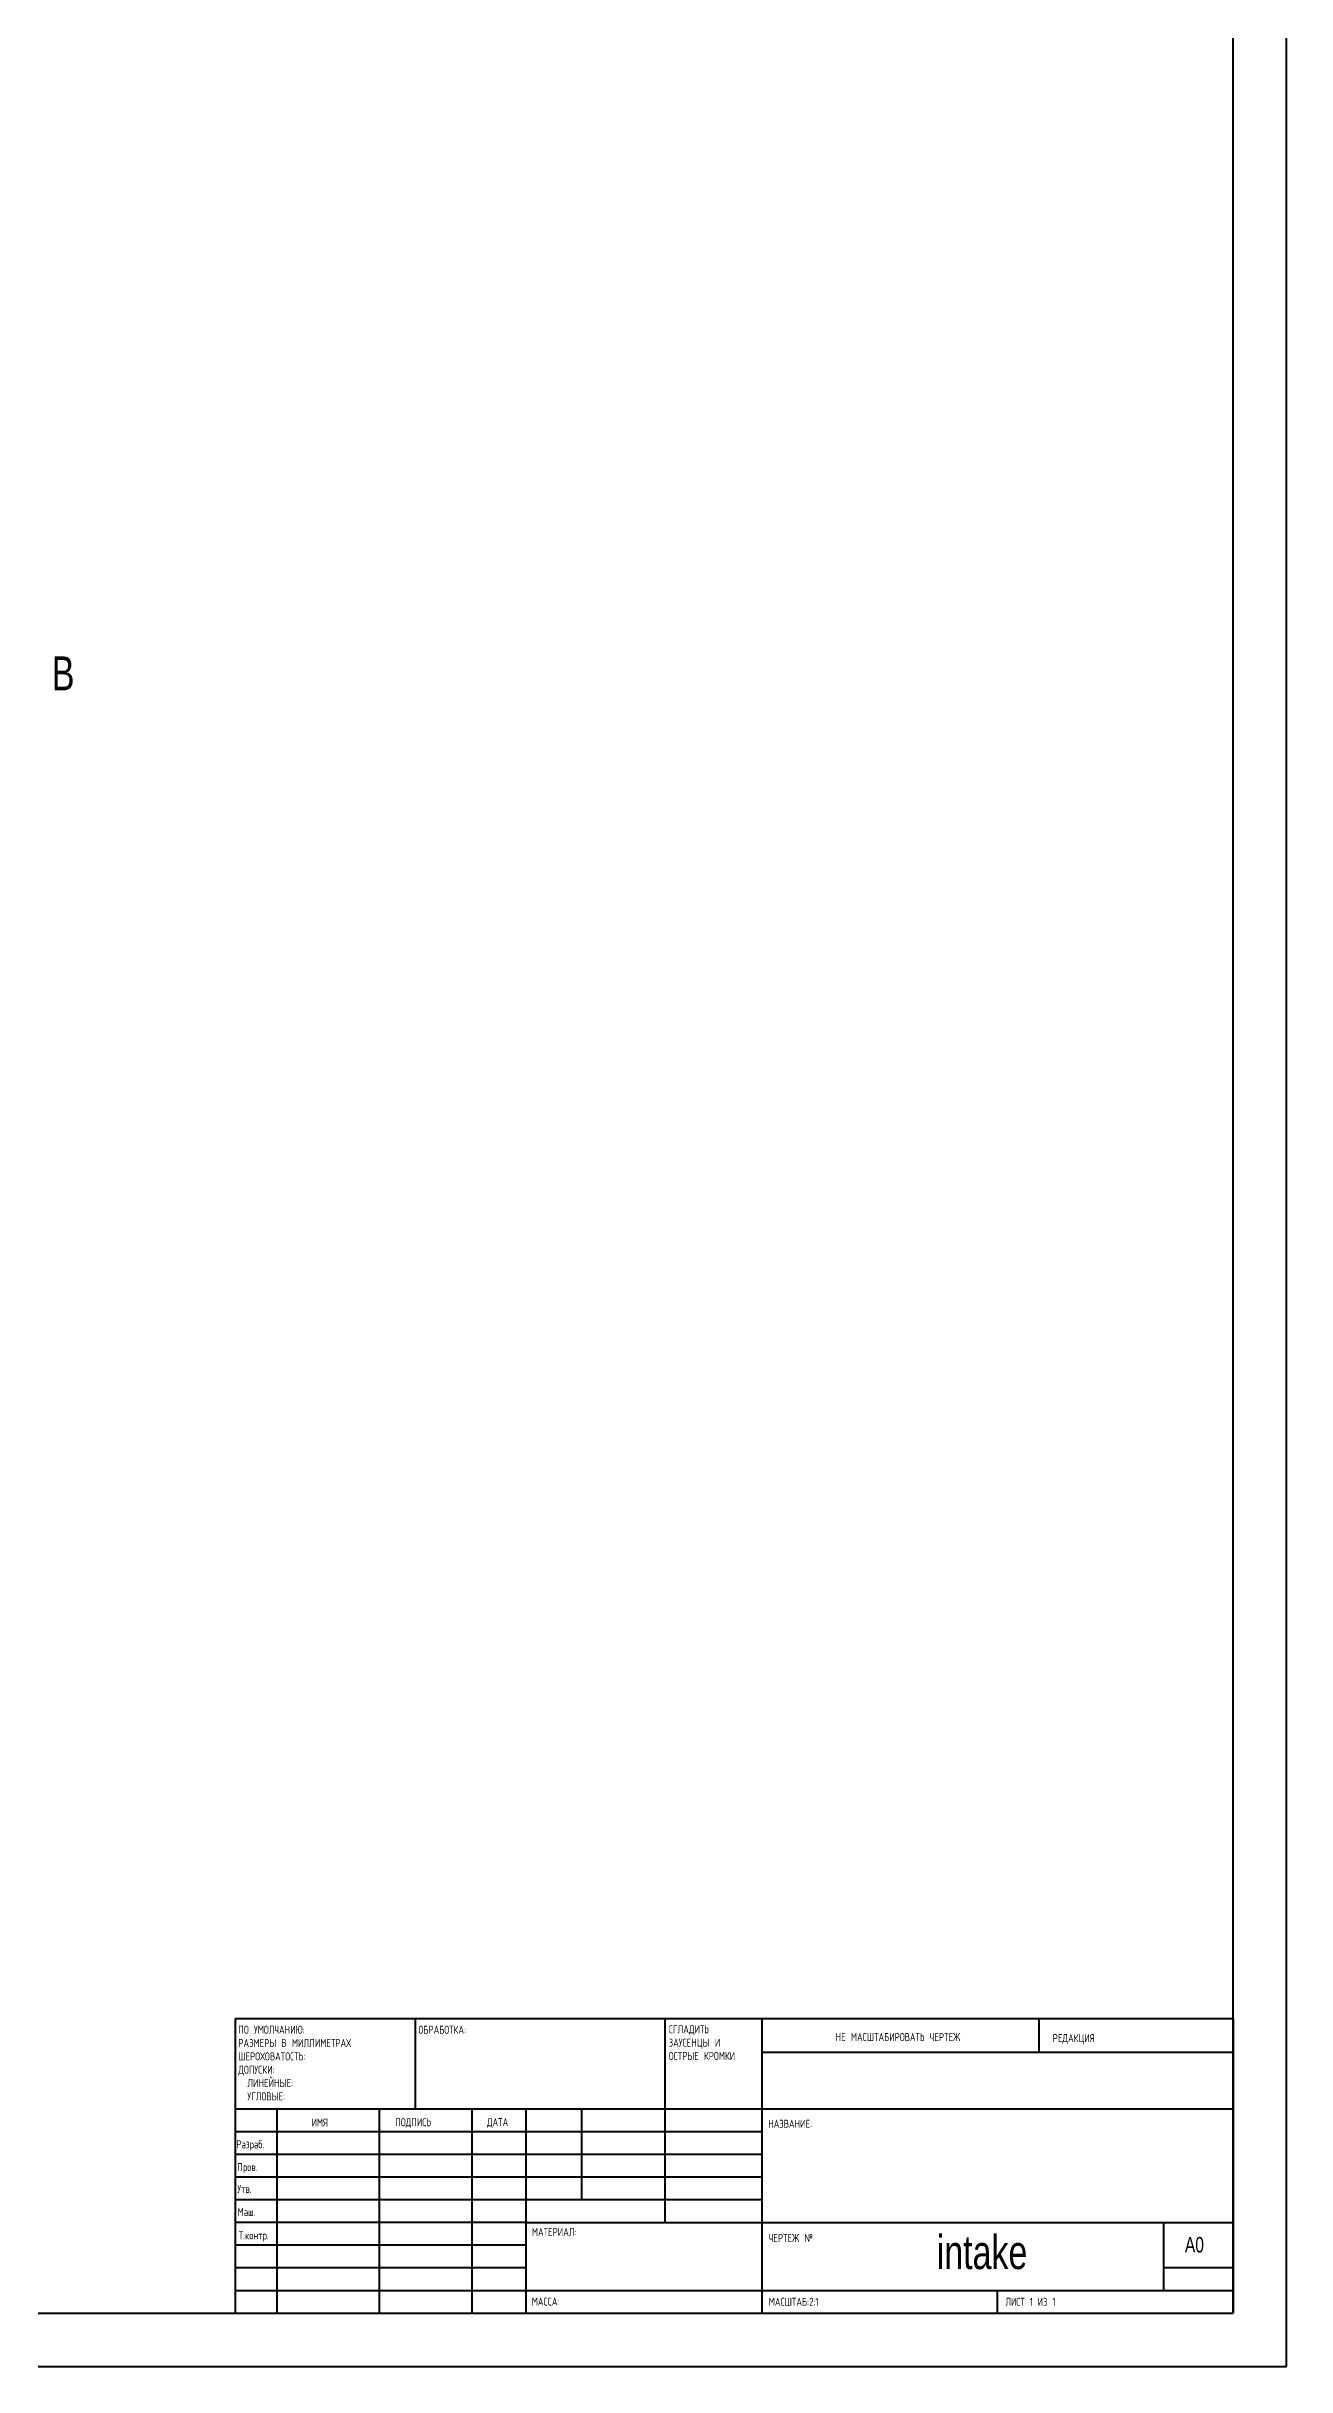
# Model space of a CAD drawing. Header units: millimetres. Extents: x 0 to 1189, y 0 to 841.
# Drawn here: x 956.5 to 1189.1, y 0.2 to 435.2 of the extents above; entities that cross this region are included whole.
import ezdxf

# ---------------------------------------------------------------- set-up
doc = ezdxf.new("R2010")
doc.units = ezdxf.units.MM
doc.styles.add('SLDTEXTSTYLE0', font='TXT', dxfattribs={"width": 0.75})
doc.styles.add('SLDTEXTSTYLE1', font='TXT', dxfattribs={"width": 0.75, "bigfont": 'bigfont'})
doc.styles.add('SLDTEXTSTYLE2', font='TXT', dxfattribs={"width": 0.681818, "bigfont": 'bigfont'})

# ---------------------------------------------------------------- blocks, each defined once
blk = doc.blocks.new('SW_NOTE_0')
at = {"color": 0, "linetype": 'Continuous', "lineweight": 0, "char_height": 1.5, "attachment_point": 1, "style": 'SLDTEXTSTYLE1'}
for s, insert in [('\\M+18452\\M+18443\\M+1844C\\M+18440\\M+18444\\M+18449\\M+18453\\M+1845D', (0, 1.93)), ('\\M+18448\\M+18440\\M+18454\\M+18452\\M+18445\\M+1844E\\M+18457\\M+1845C \\M+18449', (0, -0.57)), ('\\M+1844F\\M+18452\\M+18453\\M+18451\\M+1845C\\M+18445 \\M+1844B\\M+18451\\M+1844F\\M+1844D\\M+1844B\\M+18449', (0, -3.07))]:
    blk.add_mtext(s, dxfattribs=dict(at, insert=insert))
blk = doc.blocks.new('SW_NOTE_1')
at = {"color": 0, "linetype": 'Continuous', "lineweight": 0, "char_height": 1.5, "attachment_point": 1, "style": 'SLDTEXTSTYLE1'}
for s, insert in [('\\M+18450\\M+1844F \\M+18454\\M+1844D\\M+1844F\\M+1844C\\M+18458\\M+18440\\M+1844E\\M+18449\\M+1845F:', (0, 1.93)), ('\\M+18451\\M+18440\\M+18448\\M+1844D\\M+18445\\M+18451\\M+1845C \\M+18442 \\M+1844D\\M+18449\\M+1844C\\M+1844C\\M+18449\\M+1844D\\M+18445\\M+18453\\M+18451\\M+18440\\M+18456', (0, -0.57)), ('\\M+18459\\M+18445\\M+18451\\M+1844F\\M+18456\\M+1844F\\M+18442\\M+18440\\M+18453\\M+1844F\\M+18452\\M+18453\\M+1845D:', (0, -3.07)), ('\\M+18444\\M+1844F\\M+18450\\M+18454\\M+18452\\M+1844B\\M+18449:', (0, -5.57)), ('\\M+1844C\\M+18449\\M+1844E\\M+18445\\M+1844A\\M+1844E\\M+1845C\\M+18445:', (1.69, -8.07)), ('\\M+18454\\M+18443\\M+1844C\\M+1844F\\M+18442\\M+1845C\\M+18445:', (1.69, -10.57))]:
    blk.add_mtext(s, dxfattribs=dict(at, insert=insert))

msp = doc.modelspace()

# ---------------------------------------------------------------- linework, layer by layer
at = {"color": 7, "linetype": 'Continuous', "lineweight": 40}
for p, q in [((1189.08, 0.21), (1189.08, 841.21)), ((1179.08, 10.21), (1179.08, 831.21)), ((991.88, 65.46), (1179.08, 65.46)), ((991.88, 65.46), (991.88, 10.21)), ((1025.68, 48.46), (1025.68, 65.46)), ((1072.48, 65.46), (1072.48, 27.21)), ((1090.68, 65.46), (1090.68, 10.21)), ((1142.68, 59.09), (1142.68, 65.46)), ((1179.08, 65.46), (1179.08, 10.21)), ((1179.08, 59.09), (1090.68, 59.09)), ((1179.08, 48.46), (991.88, 48.46)), ((999.68, 48.46), (999.68, 10.21)), ((1018.87, 48.46), (1018.87, 10.21)), ((1036.28, 48.46), (1036.28, 10.21)), ((1046.48, 10.21), (1046.48, 48.46)), ((1056.88, 31.46), (1056.88, 48.46)), ((1090.68, 44.21), (991.88, 44.21)), ((1090.68, 39.96), (991.88, 39.96)), ((1090.68, 35.71), (991.88, 35.71)), ((1090.68, 31.46), (991.88, 31.46)), ((1046.48, 27.21), (991.88, 27.21)), ((1046.48, 27.21), (1179.08, 27.21)), ((1166.08, 14.46), (1166.08, 27.21)), ((1046.48, 22.96), (991.88, 22.96)), ((1046.48, 18.71), (991.88, 18.71)), ((1179.08, 18.71), (1166.08, 18.71)), ((991.88, 14.46), (1179.08, 14.46)), ((1134.88, 10.21), (1134.88, 14.46)), ((25.08, 10.21), (1179.08, 10.21)), ((0.08, 0.21), (1189.08, 0.21))]:
    msp.add_line(p, q, dxfattribs=at)

# ---------------------------------------------------------------- block references
at = {"color": 7, "linetype": 'Continuous', "lineweight": 0}
for name, p in [('SW_NOTE_1', (992.47, 62.2)), ('SW_NOTE_0', (1073.19, 62.28))]:
    msp.add_blockref(name, p, dxfattribs=at)

# ---------------------------------------------------------------- texts
for s, insert, char_height, attachment_point, style in [('B', (957.49, 320.86), 6.35, 1, 'SLDTEXTSTYLE0'), ('\\M+1844F\\M+18441\\M+18451\\M+18440\\M+18441\\M+1844F\\M+18453\\M+1844B\\M+18440:', (1026.25, 64.13), 1.5, 1, 'SLDTEXTSTYLE1'), ('\\M+1844E\\M+18445 \\M+1844D\\M+18440\\M+18452\\M+18459\\M+18453\\M+18440\\M+18441\\M+18449\\M+18451\\M+1844F\\M+18442\\M+18440\\M+18453\\M+1845D \\M+18458\\M+18445\\M+18451\\M+18453\\M+18445\\M+18447', (1104.49, 62.75), 1.5, 1, 'SLDTEXTSTYLE1'), ('\\M+18451\\M+18445\\M+18444\\M+18440\\M+1844B\\M+18457\\M+18449\\M+18460', (1145.21, 62.55), 1.5, 1, 'SLDTEXTSTYLE1'), ('\\M+18449\\M+1844D\\M+18460', (1006.2, 46.72), 1.5, 1, 'SLDTEXTSTYLE1'), ('\\M+18450\\M+1844F\\M+18444\\M+18450\\M+18449\\M+18452\\M+1845D', (1021.91, 46.78), 1.5, 1, 'SLDTEXTSTYLE1'), ('\\M+18444\\M+18440\\M+18453\\M+18440', (1039.09, 46.79), 1.5, 1, 'SLDTEXTSTYLE1'), ('\\M+1844E\\M+18440\\M+18448\\M+18442\\M+18440\\M+1844E\\M+18449\\M+18445:', (1091.84, 46.49), 1.5, 1, 'SLDTEXTSTYLE1'), ('\\M+18451\\M+18470\\M+18478\\M+18482\\M+18470\\M+18471.', (992.09, 42.64), 1.5, 1, 'SLDTEXTSTYLE1'), ('\\M+18450\\M+18482\\M+18480\\M+18472.', (992.29, 38.37), 1.5, 1, 'SLDTEXTSTYLE1'), ('\\M+18454\\M+18484\\M+18472.', (992.28, 34.28), 1.5, 1, 'SLDTEXTSTYLE1'), ('\\M+1844D\\M+18470\\M+1848A.', (992.33, 29.95), 1.5, 1, 'SLDTEXTSTYLE1'), ('\\M+1844D\\M+18440\\M+18453\\M+18445\\M+18451\\M+18449\\M+18440\\M+1844C:', (1047.52, 26.2), 1.5, 1, 'SLDTEXTSTYLE1'), ('\\M+18453.\\M+1847B\\M+18480\\M+1847E\\M+18484\\M+18482.', (992.55, 25.56), 1.5, 1, 'SLDTEXTSTYLE1'), ('\\M+18458\\M+18445\\M+18451\\M+18453\\M+18445\\M+18447 \\M+18782', (1091.95, 25.08), 1.5, 1, 'SLDTEXTSTYLE1'), ('intake', (1131.96, 24.85), 6.35, 2, 'SLDTEXTSTYLE0'), ('A0', (1170, 24.52), 2.91, 1, 'SLDTEXTSTYLE0'), ('\\M+1844D\\M+18440\\M+18452\\M+18452\\M+18440:', (1047.5, 13.16), 1.4986, 1, 'SLDTEXTSTYLE1'), ('\\M+1844D\\M+18440\\M+18452\\M+18459\\M+18453\\M+18440\\M+18441:2:1', (1091.95, 13.11), 1.5, 1, 'SLDTEXTSTYLE1'), ('\\M+1844C\\M+18449\\M+18452\\M+18453 1 \\M+18449\\M+18448 1', (1136.36, 13.11), 1.5, 1, 'SLDTEXTSTYLE2')]:
    msp.add_mtext(s, dxfattribs=dict(at, insert=insert, char_height=char_height, attachment_point=attachment_point, style=style))

doc.saveas('drawing.dxf')
